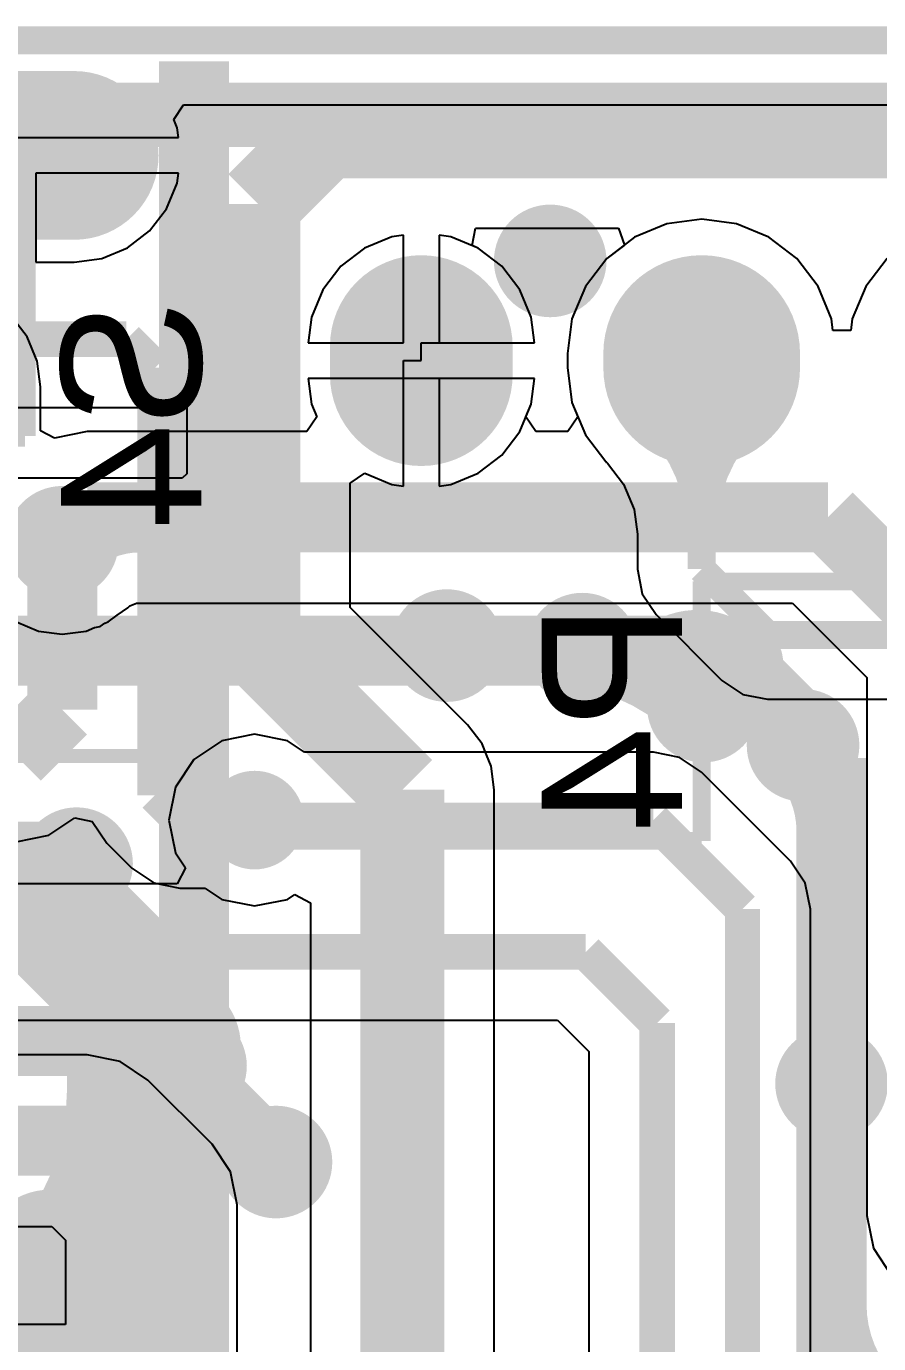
# Model space of a CAD drawing. Extents: x 81 to 196, y 150 to 213.
# Drawn here: x 142.04 to 148.12, y 203.75 to 213.14 of the extents above; entities that cross this region are included whole.
import ezdxf

# ---------------------------------------------------------------- set-up
doc = ezdxf.new("R2010")
doc.units = 0
doc.header["$MEASUREMENT"] = 0
for name, color, linetype in [('BOTTOMLAYER', 5, 'CONTINUOUS'), ('BOTTOMOVERLAY', 54, 'CONTINUOUS'), ('BOTTOMPASTE', 16, 'CONTINUOUS'), ('BOTTOMSOLDER', 6, 'CONTINUOUS'), ('KEEPOUTLAYER', 6, 'CONTINUOUS'), ('MULTILAYER', 9, 'CONTINUOUS'), ('TOPLAYER', 1, 'CONTINUOUS')]:
    doc.layers.add(name, color=color, linetype=linetype)

msp = doc.modelspace()

# ---------------------------------------------------------------- linework, layer by layer
at = {"layer": 'BOTTOMLAYER'}
for p, q in [((143.095312, 212.478917), (143.165871, 212.584515)), ((143.165871, 212.584515), (144.865227, 212.584515)), ((144.865227, 212.584515), (190.235573, 212.584515)), ((143.11978, 212.419849), (143.095312, 212.478917)), ((143.128975, 212.350015), (143.11978, 212.419849)), ((141.985187, 212.350015), (143.128975, 212.350015)), ((143.128975, 212.096015), (142.112187, 212.096015)), ((142.112187, 212.096015), (142.112187, 211.462508)), ((143.043803, 211.842761), (143.11978, 212.02618)), ((143.11978, 212.02618), (143.128975, 212.096015)), ((142.922945, 211.685256), (143.043803, 211.842761)), ((146.860773, 211.767821), (146.612775, 211.735172)), ((147.108771, 211.735172), (146.860773, 211.767821)), ((142.76544, 211.564398), (142.922945, 211.685256)), ((144.733772, 211.653841), (144.650887, 211.642929)), ((144.733772, 210.886627), (144.733772, 211.653841)), ((145.070657, 211.642929), (144.987772, 211.653841)), ((144.987772, 211.653841), (144.987772, 210.886627)), ((146.612775, 211.735172), (146.381676, 211.639447)), ((147.339871, 211.639447), (147.108771, 211.735172)), ((142.582021, 211.488421), (142.76544, 211.564398)), ((144.455304, 211.561916), (144.287354, 211.433044)), ((144.650887, 211.642929), (144.455304, 211.561916)), ((145.26624, 211.561916), (145.070657, 211.642929)), ((145.43419, 211.433044), (145.26624, 211.561916)), ((146.381676, 211.639447), (146.183228, 211.487172)), ((147.538318, 211.487172), (147.339871, 211.639447)), ((142.112187, 211.462508), (142.385186, 211.462508)), ((142.385186, 211.462508), (142.582021, 211.488421)), ((146.183228, 211.487172), (146.030953, 211.288724)), ((147.690594, 211.288724), (147.538318, 211.487172)), ((148.183227, 211.487172), (148.030951, 211.288724)), ((144.287354, 211.433044), (144.158482, 211.265094)), ((145.563062, 211.265094), (145.43419, 211.433044)), ((146.030953, 211.288724), (145.935228, 211.057625)), ((147.786319, 211.057625), (147.690594, 211.288724)), ((148.030951, 211.288724), (147.935226, 211.057625)), ((144.158482, 211.265094), (144.077469, 211.069512)), ((145.644075, 211.069512), (145.563062, 211.265094)), ((142.050115, 210.928052), (141.937273, 211.075115)), ((144.077469, 211.069512), (144.053392, 210.886627)), ((145.668152, 210.886627), (145.644075, 211.069512)), ((145.935228, 211.057625), (145.902578, 210.809627)), ((147.797271, 210.974424), (147.786319, 211.057625)), ((147.935226, 211.057625), (147.924274, 210.974424)), ((142.121052, 210.756797), (142.050115, 210.928052)), ((147.924274, 210.974424), (147.797271, 210.974424)), ((144.053392, 210.886627), (144.733772, 210.886627)), ((144.987772, 210.886627), (145.668152, 210.886627)), ((145.902578, 210.809627), (145.902578, 210.709627)), ((142.145248, 210.573015), (142.121052, 210.756797)), ((145.902578, 210.709627), (145.935228, 210.461629)), ((144.860772, 210.632627), (144.053392, 210.632627)), ((144.053392, 210.632627), (144.077469, 210.449742)), ((145.668152, 210.632627), (144.860772, 210.632627)), ((145.644075, 210.449742), (145.668152, 210.632627)), ((142.145248, 210.25994), (142.145248, 210.573015)), ((144.077469, 210.449742), (144.114982, 210.359178)), ((145.606562, 210.359178), (145.644075, 210.449742)), ((145.935228, 210.461629), (145.977663, 210.359178)), ((144.114982, 210.359178), (144.044424, 210.25358)), ((145.67712, 210.25358), (145.606562, 210.359178)), ((145.977663, 210.359178), (145.907107, 210.25358)), ((142.244267, 210.207014), (142.145248, 210.25994)), ((142.478374, 210.25358), (142.244267, 210.207014)), ((144.044424, 210.25358), (142.478374, 210.25358)), ((145.907107, 210.25358), (145.67712, 210.25358)), ((142.783067, 209.010661), (142.829928, 209.030072)), ((142.829928, 209.030072), (147.508179, 209.030072)), ((147.508179, 209.030072), (148.03882, 208.499431)), ((142.628376, 208.896255), (142.691025, 208.944327)), ((142.691025, 208.944327), (142.7685, 208.996097)), ((142.7685, 208.996097), (142.768503, 208.996094)), ((142.768503, 208.996094), (142.783067, 209.010661)), ((141.972772, 208.896255), (142.130889, 208.830758)), ((142.130889, 208.830758), (142.300574, 208.808419)), ((142.300574, 208.808419), (142.470259, 208.830758)), ((142.470259, 208.830758), (142.530071, 208.855533)), ((142.530071, 208.855533), (142.570038, 208.863484)), ((142.570038, 208.863484), (142.603921, 208.886125)), ((142.603921, 208.886125), (142.628376, 208.896255)), ((148.03882, 208.499431), (148.03882, 204.663426)), ((143.672174, 208.09458), (143.438065, 208.048014)), ((143.906283, 208.048014), (143.672174, 208.09458)), ((143.438065, 208.048014), (143.239599, 207.915401)), ((144.027332, 207.96713), (143.906283, 208.048014)), ((143.239599, 207.915401), (143.106986, 207.716935)), ((146.516974, 207.96713), (144.027332, 207.96713)), ((146.70231, 207.930265), (146.516974, 207.96713)), ((146.85943, 207.825281), (146.70231, 207.930265)), ((146.859435, 207.825274), (146.85943, 207.825281)), ((147.49443, 207.190282), (146.859435, 207.825274)), ((143.106986, 207.716935), (143.06042, 207.482826)), ((143.06042, 207.482826), (143.106986, 207.248717)), ((143.106986, 207.248717), (143.17871, 207.141376)), ((143.17871, 207.141376), (143.118843, 207.02937)), ((147.49443, 207.190282), (147.494432, 207.190284)), ((147.494432, 207.190284), (147.49443, 207.190282)), ((147.599413, 207.033162), (147.49443, 207.190282)), ((143.118843, 207.02937), (121.382587, 207.02937)), ((147.636278, 206.847826), (147.599413, 207.033162)), ((147.636278, 199.657033), (147.636278, 206.847826)), ((121.584024, 206.056682), (145.832924, 206.056682)), ((145.832924, 206.056682), (146.05603, 205.833574)), ((146.05603, 205.833574), (146.05603, 200.708796)), ((142.478374, 205.80858), (135.747374, 205.80858)), ((142.712483, 205.762014), (142.478374, 205.80858)), ((142.910951, 205.629401), (142.712483, 205.762014)), ((143.368149, 205.172201), (142.910951, 205.629401)), ((143.500762, 204.973735), (143.368149, 205.172201)), ((143.547328, 204.739626), (143.500762, 204.973735)), ((143.547328, 200.838224), (143.547328, 204.739626)), ((148.03882, 204.663426), (148.085386, 204.429317)), ((139.469388, 204.585072), (142.224976, 204.585072)), ((142.224976, 204.585072), (142.32382, 204.486231)), ((142.32382, 204.486231), (142.32382, 203.887024)), ((148.085386, 204.429317), (148.217999, 204.230851)), ((142.32382, 203.887024), (141.16936, 203.887024))]:
    msp.add_line(p, q, dxfattribs=at)
for points, const_width in [([(142.385186, 212.223015), (141.585188, 212.223015)], 1.000001), ([(144.860772, 210.659627), (144.860772, 210.859626)], 1.1), ([(146.860773, 210.709627), (146.860773, 210.809627)], 1.2), ([(142.300574, 209.464026), (142.478374, 209.641826)], 0.499999), ([(147.761574, 209.641826), (142.478374, 209.641826)], 0.499999), ([(148.650574, 208.752826), (147.761574, 209.641826)], 0.499999), ([(147.021977, 208.690825), (141.266576, 208.690825)], 0.499999), ([(147.786974, 207.925827), (147.021977, 208.690825)], 0.499999), ([(147.786974, 199.862826), (147.786974, 207.925827)], 0.499999), ([(146.516974, 207.482826), (143.697574, 207.482826)], 0.249999), ([(147.151974, 206.847826), (146.516974, 207.482826)], 0.249999), ([(142.399974, 207.172225), (127.619374, 207.172225)], 0.599999), ([(142.399974, 207.172225), (132.343774, 207.172225)], 0.599999), ([(142.402174, 207.170025), (142.399974, 207.172225)], 0.599999), ([(147.151974, 199.456426), (147.151974, 206.847826)], 0.249999), ([(146.034374, 206.543026), (121.382574, 206.543026)], 0.254), ([(146.542374, 206.035026), (146.034374, 206.543026)], 0.254), ([(142.960974, 205.908026), (131.149974, 205.908026)], 0.499999), ([(143.824574, 205.044426), (142.960974, 205.908026)], 0.499999), ([(146.542374, 199.075426), (146.542374, 206.035026)], 0.254), ([(142.478374, 205.196826), (135.747374, 205.196826)], 0.499999), ([(142.935574, 204.739626), (142.478374, 205.196826)], 0.499999), ([(142.935574, 200.023224), (142.935574, 204.739626)], 0.499999), ([(142.071974, 204.206226), (140.695538, 204.206226)], 0.499999)]:
    msp.add_lwpolyline(points, dxfattribs=dict(at, const_width=const_width))
for points, const_width in [([(141.585188, 211.973015, 1), (141.585188, 212.473014, 1)], 0.499999), ([(142.385186, 211.973015, 1), (142.385186, 212.473014, 1)], 0.499999), ([(145.780374, 211.320626, 1), (145.780374, 211.620626, 1)], 0.299999), ([(144.860772, 210.584626, 1), (144.860772, 211.134627, 1)], 0.549999), ([(146.860773, 210.509627, 1), (146.860773, 211.109626, 1)], 0.599999), ([(146.860773, 210.409627, 1), (146.860773, 211.009626, 1)], 0.599999), ([(144.860772, 210.384626, 1), (144.860772, 210.934628, 1)], 0.549999), ([(142.850532, 209.516828, 1), (142.850532, 209.766824, 1)], 0.249999), ([(142.850532, 209.516828, 1), (142.850532, 209.766824, 1)], 0.249999), ([(142.850532, 209.516828, 1), (142.850532, 209.766824, 1)], 0.249999), ([(142.850532, 209.516828, 1), (142.850532, 209.766824, 1)], 0.249999), ([(142.300574, 209.314026, 1), (142.300574, 209.614026, 1)], 0.299999), ([(142.335928, 209.303673, 1), (142.335928, 209.55367, 1)], 0.249999), ([(142.335928, 209.303673, 1), (142.335928, 209.55367, 1)], 0.249999), ([(142.335928, 209.303673, 1), (142.335928, 209.55367, 1)], 0.249999), ([(142.335928, 209.303673, 1), (142.335928, 209.55367, 1)], 0.249999), ([(145.043774, 208.577426, 1), (145.043774, 208.877426, 1)], 0.299999), ([(145.79777, 208.565826, 1), (145.79777, 208.815823, 1)], 0.249999), ([(146.008974, 208.552026, 1), (146.008974, 208.852026, 1)], 0.299999), ([(147.004875, 208.565826, 1), (147.004875, 208.815823, 1)], 0.249999), ([(146.617563, 208.541394, 1), (146.617563, 208.791391, 1)], 0.249999), ([(147.089708, 208.498092, 1), (147.089708, 208.748089, 1)], 0.249999), ([(147.190772, 208.488826, 1), (147.190772, 208.738823, 1)], 0.249999), ([(146.872574, 208.145626, 1), (146.872574, 208.445626, 1)], 0.299999), ([(146.83722, 208.135273, 1), (146.83722, 208.38527, 1)], 0.249999), ([(146.900908, 208.129431, 1), (146.900908, 208.379428, 1)], 0.249999), ([(147.418656, 208.169147, 1), (147.418656, 208.419144, 1)], 0.249999), ([(147.418656, 208.169147, 1), (147.418656, 208.419144, 1)], 0.249999), ([(147.418656, 208.169147, 1), (147.418656, 208.419144, 1)], 0.249999), ([(147.418656, 208.169147, 1), (147.418656, 208.419144, 1)], 0.249999), ([(147.418656, 208.169147, 1), (147.418656, 208.419144, 1)], 0.249999), ([(147.418656, 208.169147, 1), (147.418656, 208.419144, 1)], 0.249999), ([(147.418656, 208.169147, 1), (147.418656, 208.419144, 1)], 0.249999), ([(147.514658, 208.073145, 1), (147.514658, 208.323142, 1)], 0.249999), ([(147.583774, 207.866226, 1), (147.583774, 208.166226, 1)], 0.299999), ([(147.533774, 207.891228, 1), (147.533774, 208.141224, 1)], 0.249999), ([(147.533774, 207.891228, 1), (147.533774, 208.141224, 1)], 0.249999), ([(147.533774, 207.891228, 1), (147.533774, 208.141224, 1)], 0.249999), ([(147.533774, 207.891228, 1), (147.533774, 208.141224, 1)], 0.249999), ([(147.533774, 207.891228, 1), (147.533774, 208.141224, 1)], 0.249999), ([(147.533774, 207.891228, 1), (147.533774, 208.141224, 1)], 0.249999), ([(147.533774, 207.891228, 1), (147.533774, 208.141224, 1)], 0.249999), ([(147.54842, 207.855873, 1), (147.54842, 208.10587, 1)], 0.249999), ([(147.54842, 207.855873, 1), (147.54842, 208.10587, 1)], 0.249999), ([(147.54842, 207.855873, 1), (147.54842, 208.10587, 1)], 0.249999), ([(147.54842, 207.855873, 1), (147.54842, 208.10587, 1)], 0.249999), ([(147.54842, 207.855873, 1), (147.54842, 208.10587, 1)], 0.249999), ([(147.54842, 207.855873, 1), (147.54842, 208.10587, 1)], 0.249999), ([(147.54842, 207.855873, 1), (147.54842, 208.10587, 1)], 0.249999), ([(143.672174, 207.357828, 1), (143.672174, 207.607824, 1)], 0.249999), ([(143.760561, 207.508714, 1), (143.760561, 207.633712, 1)], 0.124998), ([(143.760561, 207.508714, 1), (143.760561, 207.633712, 1)], 0.124998), ([(143.760561, 207.508714, 1), (143.760561, 207.633712, 1)], 0.124998), ([(143.760561, 207.508714, 1), (143.760561, 207.633712, 1)], 0.124998), ([(147.786974, 207.279949, 1), (147.786974, 207.529946, 1)], 0.249999), ([(147.786974, 207.279949, 1), (147.786974, 207.529946, 1)], 0.249999), ([(147.786974, 207.279949, 1), (147.786974, 207.529946, 1)], 0.249999), ([(147.786974, 207.279949, 1), (147.786974, 207.529946, 1)], 0.249999), ([(147.786974, 207.279949, 1), (147.786974, 207.529946, 1)], 0.249999), ([(147.786974, 207.279949, 1), (147.786974, 207.529946, 1)], 0.249999), ([(147.786974, 207.279949, 1), (147.786974, 207.529946, 1)], 0.249999), ([(143.760561, 207.33194, 1), (143.760561, 207.456938, 1)], 0.124998), ([(143.760561, 207.33194, 1), (143.760561, 207.456938, 1)], 0.124998), ([(143.760561, 207.33194, 1), (143.760561, 207.456938, 1)], 0.124998), ([(143.760561, 207.33194, 1), (143.760561, 207.456938, 1)], 0.124998), ([(143.973949, 207.420327, 1), (143.973949, 207.545325, 1)], 0.124998), ([(143.973949, 207.420327, 1), (143.973949, 207.545325, 1)], 0.124998), ([(143.973949, 207.420327, 1), (143.973949, 207.545325, 1)], 0.124998), ([(143.973949, 207.420327, 1), (143.973949, 207.545325, 1)], 0.124998), ([(143.973949, 207.420327, 1), (143.973949, 207.545325, 1)], 0.124998), ([(143.973949, 207.420327, 1), (143.973949, 207.545325, 1)], 0.124998), ([(143.973949, 207.420327, 1), (143.973949, 207.545325, 1)], 0.124998), ([(143.973949, 207.420327, 1), (143.973949, 207.545325, 1)], 0.124998), ([(142.402174, 207.022225, 1), (142.402174, 207.322224, 1)], 0.299999), ([(142.665016, 205.783028, 1), (142.665016, 206.033024, 1)], 0.249999), ([(143.214974, 205.580226, 1), (143.214974, 205.880226, 1)], 0.299999), ([(143.17962, 205.569873, 1), (143.17962, 205.81987, 1)], 0.249999), ([(147.786974, 205.453226, 1), (147.786974, 205.753226, 1)], 0.299999), ([(143.824574, 204.894426, 1), (143.824574, 205.194426, 1)], 0.299999), ([(142.071974, 204.056226, 1), (142.071974, 204.356226, 1)], 0.299999), ([(147.786974, 203.900748, 1), (147.786974, 204.150745, 1)], 0.249999)]:
    msp.add_lwpolyline(points, format="xyb", close=True, dxfattribs=dict(at, const_width=const_width))
for points, const_width in [([(142.335928, 209.428672, -0.198912), (142.850532, 209.641826)], 0.499999), ([(142.335928, 209.428672, -0.198912), (142.850532, 209.641826)], 0.499999), ([(142.335928, 209.428672, -0.198912), (142.850532, 209.641826)], 0.499999), ([(142.335928, 209.428672, -0.198912), (142.850532, 209.641826)], 0.499999), ([(145.79777, 208.690825, -0.198912), (146.83722, 208.260272)], 0.499999), ([(146.617563, 208.666392, -0.3616), (147.089708, 208.62309)], 0.499999), ([(147.004875, 208.690825, -0.198912), (147.190772, 208.613825)], 0.499999), ([(146.900908, 208.25443, -0.3616), (147.514658, 208.198143)], 0.499999), ([(147.418656, 208.294145, -0.198912), (147.533774, 208.016226)], 0.499999), ([(147.418656, 208.294145, -0.198912), (147.533774, 208.016226)], 0.499999), ([(147.418656, 208.294145, -0.198912), (147.533774, 208.016226)], 0.499999), ([(147.418656, 208.294145, -0.198912), (147.533774, 208.016226)], 0.499999), ([(147.418656, 208.294145, -0.198912), (147.533774, 208.016226)], 0.499999), ([(147.418656, 208.294145, -0.198912), (147.533774, 208.016226)], 0.499999), ([(147.418656, 208.294145, -0.198912), (147.533774, 208.016226)], 0.499999), ([(147.54842, 207.980872, -0.198912), (147.786974, 207.404947)], 0.499999), ([(147.54842, 207.980872, -0.198912), (147.786974, 207.404947)], 0.499999), ([(147.54842, 207.980872, -0.198912), (147.786974, 207.404947)], 0.499999), ([(147.54842, 207.980872, -0.198912), (147.786974, 207.404947)], 0.499999), ([(147.54842, 207.980872, -0.198912), (147.786974, 207.404947)], 0.499999), ([(147.54842, 207.980872, -0.198912), (147.786974, 207.404947)], 0.499999), ([(147.54842, 207.980872, -0.198912), (147.786974, 207.404947)], 0.499999), ([(143.973949, 207.482826, -0.198912), (143.760561, 207.571213)], 0.249999), ([(143.973949, 207.482826, -0.198912), (143.760561, 207.571213)], 0.249999), ([(143.973949, 207.482826, -0.198912), (143.760561, 207.571213)], 0.249999), ([(143.973949, 207.482826, -0.198912), (143.760561, 207.571213)], 0.249999), ([(143.760561, 207.394439, -0.198912), (143.973949, 207.482826)], 0.249999), ([(143.760561, 207.394439, -0.198912), (143.973949, 207.482826)], 0.249999), ([(143.760561, 207.394439, -0.198912), (143.973949, 207.482826)], 0.249999), ([(143.760561, 207.394439, -0.198912), (143.973949, 207.482826)], 0.249999), ([(142.665016, 205.908026, -0.198912), (143.17962, 205.694872)], 0.499999), ([(148.076328, 203.32718, -0.198912), (147.786974, 204.025746)], 0.499999)]:
    msp.add_lwpolyline(points, format="xyb", dxfattribs=dict(at, const_width=const_width))
msp.add_solid([(191.144774, 212.283426), (191.144774, 212.740626), (107.604174, 212.283426), (107.604174, 212.740626)], dxfattribs=at)
at = {"layer": 'BOTTOMOVERLAY'}
for points, const_width in [([(143.240374, 188.178826), (143.240374, 212.893026)], 0.499999), ([(137.435174, 212.523024), (142.03518, 212.523034)], 0.1524), ([(142.035172, 210.223026), (142.03518, 212.523034)], 0.1524), ([(152.260773, 212.459626), (143.410772, 212.459626)], 0.127), ([(143.410772, 207.334627), (143.410772, 212.459626)], 0.127), ([(137.435179, 210.223024), (142.035172, 210.223026)], 0.1524), ([(146.860773, 207.334627), (146.860773, 209.184626)], 0.127), ([(148.885773, 209.184626), (146.860773, 209.184626)], 0.127), ([(143.265774, 207.940026), (107.985174, 207.940026)], 0.1), ([(146.860773, 207.334627), (143.410772, 207.334627)], 0.127)]:
    msp.add_lwpolyline(points, dxfattribs=dict(at, const_width=const_width))
at = {"layer": 'BOTTOMPASTE', "const_width": 1.000001}
msp.add_lwpolyline([(142.385186, 212.223015), (141.585188, 212.223015)], dxfattribs=at)
at = {"layer": 'BOTTOMPASTE', "const_width": 0.499999}
for points in [[(141.585188, 211.973015, 1), (141.585188, 212.473014, 1)], [(142.385186, 211.973015, 1), (142.385186, 212.473014, 1)]]:
    msp.add_lwpolyline(points, format="xyb", close=True, dxfattribs=at)
at = {"layer": 'BOTTOMSOLDER'}
for points, const_width in [([(142.385186, 212.223015), (141.585188, 212.223015)], 1.203201), ([(144.860772, 210.659627), (144.860772, 210.859626)], 1.3032), ([(146.860773, 210.709627), (146.860773, 210.809627)], 1.4032)]:
    msp.add_lwpolyline(points, dxfattribs=dict(at, const_width=const_width))
for points, const_width in [([(141.585188, 211.922215, 1), (141.585188, 212.523814, 1)], 0.601599), ([(142.385186, 211.922215, 1), (142.385186, 212.523814, 1)], 0.601599), ([(145.780374, 211.269826, 1), (145.780374, 211.671426, 1)], 0.401599), ([(144.860772, 210.533826, 1), (144.860772, 211.185427, 1)], 0.651599), ([(146.860773, 210.458827, 1), (146.860773, 211.160426, 1)], 0.701599), ([(146.860773, 210.358827, 1), (146.860773, 211.060426, 1)], 0.701599), ([(144.860772, 210.333826, 1), (144.860772, 210.985428, 1)], 0.651599), ([(142.300574, 209.263226, 1), (142.300574, 209.664826, 1)], 0.401599), ([(145.043774, 208.526626, 1), (145.043774, 208.928226, 1)], 0.401599), ([(146.008974, 208.501226, 1), (146.008974, 208.902826, 1)], 0.401599), ([(146.872574, 208.094826, 1), (146.872574, 208.496426, 1)], 0.401599), ([(147.583774, 207.815426, 1), (147.583774, 208.217026, 1)], 0.401599), ([(143.672174, 207.307028, 1), (143.672174, 207.658624, 1)], 0.351599), ([(142.402174, 206.971425, 1), (142.402174, 207.373024, 1)], 0.401599), ([(143.214974, 205.529426, 1), (143.214974, 205.931026, 1)], 0.401599), ([(147.786974, 205.402426, 1), (147.786974, 205.804026, 1)], 0.401599), ([(143.824574, 204.843626, 1), (143.824574, 205.245226, 1)], 0.401599), ([(142.071974, 204.005426, 1), (142.071974, 204.407026, 1)], 0.401599)]:
    msp.add_lwpolyline(points, format="xyb", close=True, dxfattribs=dict(at, const_width=const_width))
at = {"layer": 'KEEPOUTLAYER', "const_width": 0.2}
for points in [[(144.865227, 213.043331), (106.715174, 213.043331)], [(194.585044, 213.043331), (144.865227, 213.043331)]]:
    msp.add_lwpolyline(points, dxfattribs=at)
at = {"layer": 'MULTILAYER'}
for points, const_width in [([(145.780374, 211.320626, 1), (145.780374, 211.620626, 1)], 0.299999), ([(144.860772, 210.584626, 1), (144.860772, 211.134627, 1)], 0.549999), ([(146.860773, 210.509627, 1), (146.860773, 211.109626, 1)], 0.599999), ([(146.860773, 210.409627, 1), (146.860773, 211.009626, 1)], 0.599999), ([(144.860772, 210.384626, 1), (144.860772, 210.934628, 1)], 0.549999), ([(142.300574, 209.314026, 1), (142.300574, 209.614026, 1)], 0.299999), ([(143.672174, 207.357828, 1), (143.672174, 207.607824, 1)], 0.249999), ([(142.402174, 207.022225, 1), (142.402174, 207.322224, 1)], 0.299999), ([(143.214974, 205.580226, 1), (143.214974, 205.880226, 1)], 0.299999), ([(143.824574, 204.894426, 1), (143.824574, 205.194426, 1)], 0.299999), ([(142.071974, 204.056226, 1), (142.071974, 204.356226, 1)], 0.299999)]:
    msp.add_lwpolyline(points, format="xyb", close=True, dxfattribs=dict(at, const_width=const_width))
for points, const_width in [([(144.860772, 210.659627), (144.860772, 210.859626)], 1.1), ([(146.860773, 210.709627), (146.860773, 210.809627)], 1.2)]:
    msp.add_lwpolyline(points, dxfattribs=dict(at, const_width=const_width))
at = {"layer": 'TOPLAYER'}
for p, q in [((145.223888, 211.579457), (145.248666, 211.704019)), ((145.248666, 211.704019), (146.268278, 211.704019)), ((146.268278, 211.704019), (146.3091, 211.583758)), ((145.26624, 211.561916), (145.223888, 211.579457)), ((145.43419, 211.433044), (145.26624, 211.561916)), ((146.3091, 211.583758), (146.183228, 211.487172)), ((146.183228, 211.487172), (146.030953, 211.288724)), ((145.563062, 211.265094), (145.43419, 211.433044)), ((146.030953, 211.288724), (145.935228, 211.057625)), ((145.644075, 211.069512), (145.563062, 211.265094)), ((145.668152, 210.886627), (145.644075, 211.069512)), ((145.935228, 211.057625), (145.902578, 210.809627)), ((144.860772, 210.759627), (144.860772, 210.886627)), ((144.860772, 210.886627), (145.668152, 210.886627)), ((145.902578, 210.809627), (145.902578, 210.709627)), ((144.733772, 209.865412), (144.733772, 210.759627)), ((144.733772, 210.759627), (144.860772, 210.759627)), ((145.902578, 210.709627), (145.935228, 210.461629)), ((145.668152, 210.632627), (144.987772, 210.632627)), ((144.987772, 210.632627), (144.987772, 209.865412)), ((145.644075, 210.449742), (145.668152, 210.632627)), ((145.563062, 210.254159), (145.644075, 210.449742)), ((145.935228, 210.461629), (146.030953, 210.230529)), ((141.845106, 210.425482), (143.18787, 210.425482)), ((143.18787, 210.425482), (143.18787, 209.952968)), ((145.43419, 210.086209), (145.563062, 210.254159)), ((146.030953, 210.230529), (146.177556, 210.039473)), ((145.26624, 209.957337), (145.43419, 210.086209)), ((145.070657, 209.876324), (145.26624, 209.957337)), ((146.177556, 210.039473), (146.182789, 210.031642)), ((146.182789, 210.031642), (146.183228, 210.032082)), ((146.183228, 210.032082), (146.189057, 210.027609)), ((146.189057, 210.027609), (146.303906, 209.877937)), ((143.156127, 209.921226), (141.843374, 209.921226)), ((143.18787, 209.952968), (143.156127, 209.921226)), ((144.353181, 209.885341), (144.458779, 209.955897)), ((144.353181, 208.998988), (144.353181, 209.885341)), ((144.458779, 209.955897), (144.650887, 209.876324)), ((144.650887, 209.876324), (144.733772, 209.865412)), ((144.987772, 209.865412), (145.070657, 209.876324)), ((146.303906, 209.877937), (146.378915, 209.69685)), ((146.378915, 209.69685), (146.401958, 209.521816)), ((146.401958, 209.521816), (146.401958, 209.272627)), ((146.401958, 209.272627), (146.436883, 209.097044)), ((146.436883, 209.097044), (146.536342, 208.948195)), ((145.189755, 208.162411), (144.353181, 208.998988)), ((146.536342, 208.948195), (147.005342, 208.479194)), ((147.005342, 208.479194), (147.154191, 208.379736)), ((147.154191, 208.379736), (147.329769, 208.344811)), ((147.329769, 208.344811), (147.329771, 208.344808)), ((147.329771, 208.344808), (147.329771, 208.344811)), ((147.329771, 208.344811), (147.329774, 208.344808)), ((147.329774, 208.344808), (147.329774, 208.344811)), ((147.329774, 208.344811), (151.27987, 208.344811)), ((145.293946, 208.02663), (145.189755, 208.162411)), ((145.326692, 207.94757), (145.293946, 208.02663)), ((145.35944, 207.868512), (145.326692, 207.94757)), ((145.381779, 207.698828), (145.35944, 207.868512)), ((145.381779, 200.632052), (145.381779, 207.698828)), ((142.204483, 207.374838), (142.389875, 207.498716)), ((142.389875, 207.498716), (142.514437, 207.473939)), ((142.514437, 207.473939), (142.618518, 207.31817)), ((141.970374, 207.328272), (142.204483, 207.374838)), ((142.618518, 207.31817), (142.796319, 207.14037)), ((142.796319, 207.14037), (142.953438, 207.035387)), ((142.953438, 207.035387), (143.138774, 206.998522)), ((143.138774, 206.998522), (143.317016, 206.998522)), ((143.317016, 206.998522), (143.438065, 206.917638)), ((143.906283, 206.917638), (143.958559, 206.952568)), ((143.958559, 206.952568), (144.070565, 206.8927)), ((143.438065, 206.917638), (143.672174, 206.871072)), ((143.672174, 206.871072), (143.906283, 206.917638)), ((144.070565, 206.8927), (144.070565, 193.576428))]:
    msp.add_line(p, q, dxfattribs=at)
for points, const_width in [([(143.697574, 211.877026), (144.180174, 212.359626)], 0.599999), ([(173.999774, 212.359626), (144.180174, 212.359626)], 0.599999), ([(143.697574, 208.727426), (143.697574, 211.877026)], 0.599999), ([(144.860772, 210.659627), (144.860772, 210.859626)], 1.1), ([(146.860773, 210.709627), (146.860773, 210.809627)], 1.2), ([(142.757774, 210.911826), (109.051974, 210.911826)], 0.254), ([(142.960974, 210.708626), (142.757774, 210.911826)], 0.249999), ([(142.960974, 207.660626), (142.960974, 210.708626)], 0.249999), ([(146.860773, 209.272627), (146.860773, 210.759627)], 0.2), ([(142.300574, 208.270226), (142.300574, 209.464026)], 0.499999), ([(147.329774, 208.803626), (146.860773, 209.272627)], 0.2), ([(144.726172, 207.698828), (143.697574, 208.727426)], 0.599999), ([(151.673174, 208.803626), (147.329774, 208.803626)], 0.2), ([(141.970374, 207.940026), (142.300574, 208.270226)], 0.499999), ([(141.970374, 207.940026), (112.557174, 207.940026)], 0.499999), ([(144.726172, 193.576428), (144.726172, 207.698828)], 0.599999), ([(143.138774, 207.482826), (142.960974, 207.660626)], 0.249999), ([(143.672174, 207.482826), (143.138774, 207.482826)], 0.249999), ([(142.148174, 206.924026), (122.082174, 206.924026)], 1.000001), ([(142.833974, 206.238226), (142.148174, 206.924026)], 1.000001), ([(142.833974, 193.563626), (142.833974, 206.238226)], 1.000001)]:
    msp.add_lwpolyline(points, dxfattribs=dict(at, const_width=const_width))
for points, const_width in [([(145.780374, 211.320626, 1), (145.780374, 211.620626, 1)], 0.299999), ([(144.860772, 210.584626, 1), (144.860772, 211.134627, 1)], 0.549999), ([(146.860773, 210.509627, 1), (146.860773, 211.109626, 1)], 0.599999), ([(146.860773, 210.409627, 1), (146.860773, 211.009626, 1)], 0.599999), ([(144.860772, 210.384626, 1), (144.860772, 210.934628, 1)], 0.549999), ([(146.648643, 210.447496, 1), (146.648643, 210.547496, 1)], 0.1), ([(146.648643, 210.447496, 1), (146.648643, 210.547496, 1)], 0.1), ([(146.648643, 210.447496, 1), (146.648643, 210.547496, 1)], 0.1), ([(146.648643, 210.447496, 1), (146.648643, 210.547496, 1)], 0.1), ([(147.072904, 210.447496, 1), (147.072904, 210.547496, 1)], 0.1), ([(147.072904, 210.447496, 1), (147.072904, 210.547496, 1)], 0.1), ([(147.072904, 210.447496, 1), (147.072904, 210.547496, 1)], 0.1), ([(147.072904, 210.447496, 1), (147.072904, 210.547496, 1)], 0.1), ([(146.50722, 210.306074, 1), (146.50722, 210.406074, 1)], 0.1), ([(146.50722, 210.306074, 1), (146.50722, 210.406074, 1)], 0.1), ([(146.50722, 210.306074, 1), (146.50722, 210.406074, 1)], 0.1), ([(146.50722, 210.306074, 1), (146.50722, 210.406074, 1)], 0.1), ([(147.214326, 210.306074, 1), (147.214326, 210.406074, 1)], 0.1), ([(147.214326, 210.306074, 1), (147.214326, 210.406074, 1)], 0.1), ([(147.214326, 210.306074, 1), (147.214326, 210.406074, 1)], 0.1), ([(147.214326, 210.306074, 1), (147.214326, 210.406074, 1)], 0.1), ([(146.860773, 209.935364, 1), (146.860773, 210.035363, 1)], 0.1), ([(146.860773, 209.935364, 1), (146.860773, 210.035363, 1)], 0.1), ([(146.860773, 209.935364, 1), (146.860773, 210.035363, 1)], 0.1), ([(146.860773, 209.935364, 1), (146.860773, 210.035363, 1)], 0.1), ([(146.860773, 209.935364, 1), (146.860773, 210.035363, 1)], 0.1), ([(146.860773, 209.935364, 1), (146.860773, 210.035363, 1)], 0.1), ([(146.860773, 209.935364, 1), (146.860773, 210.035363, 1)], 0.1), ([(146.860773, 209.935364, 1), (146.860773, 210.035363, 1)], 0.1), ([(142.300574, 209.314026, 1), (142.300574, 209.614026, 1)], 0.299999), ([(146.860773, 209.452522, 1), (146.860773, 209.552522, 1)], 0.1), ([(146.860773, 209.452522, 1), (146.860773, 209.552522, 1)], 0.1), ([(146.860773, 209.452522, 1), (146.860773, 209.552522, 1)], 0.1), ([(146.860773, 209.452522, 1), (146.860773, 209.552522, 1)], 0.1), ([(146.860773, 209.452522, 1), (146.860773, 209.552522, 1)], 0.1), ([(146.860773, 209.452522, 1), (146.860773, 209.552522, 1)], 0.1), ([(146.860773, 209.452522, 1), (146.860773, 209.552522, 1)], 0.1), ([(146.860773, 209.452522, 1), (146.860773, 209.552522, 1)], 0.1), ([(143.672174, 207.357828, 1), (143.672174, 207.607824, 1)], 0.249999), ([(143.583787, 207.508714, 1), (143.583787, 207.633712, 1)], 0.124998), ([(143.583787, 207.508714, 1), (143.583787, 207.633712, 1)], 0.124998), ([(143.583787, 207.508714, 1), (143.583787, 207.633712, 1)], 0.124998), ([(143.583787, 207.508714, 1), (143.583787, 207.633712, 1)], 0.124998), ([(143.370399, 207.420327, 1), (143.370399, 207.545325, 1)], 0.124998), ([(143.370399, 207.420327, 1), (143.370399, 207.545325, 1)], 0.124998), ([(143.370399, 207.420327, 1), (143.370399, 207.545325, 1)], 0.124998), ([(143.370399, 207.420327, 1), (143.370399, 207.545325, 1)], 0.124998), ([(143.370399, 207.420327, 1), (143.370399, 207.545325, 1)], 0.124998), ([(143.370399, 207.420327, 1), (143.370399, 207.545325, 1)], 0.124998), ([(143.370399, 207.420327, 1), (143.370399, 207.545325, 1)], 0.124998), ([(143.370399, 207.420327, 1), (143.370399, 207.545325, 1)], 0.124998), ([(143.583787, 207.33194, 1), (143.583787, 207.456938, 1)], 0.124998), ([(143.583787, 207.33194, 1), (143.583787, 207.456938, 1)], 0.124998), ([(143.583787, 207.33194, 1), (143.583787, 207.456938, 1)], 0.124998), ([(143.583787, 207.33194, 1), (143.583787, 207.456938, 1)], 0.124998), ([(142.402174, 207.022225, 1), (142.402174, 207.322224, 1)], 0.299999), ([(142.833974, 205.917198, 1), (142.833974, 206.417197, 1)], 0.499999), ([(143.073552, 205.621649, 1), (143.073552, 206.121648, 1)], 0.499999), ([(142.833974, 205.313013, 1), (142.833974, 205.813012, 1)], 0.499999), ([(143.073552, 205.338804, 1), (143.073552, 205.838803, 1)], 0.499999), ([(143.214974, 205.580226, 1), (143.214974, 205.880226, 1)], 0.299999), ([(142.833974, 205.043255, 1), (142.833974, 205.543254, 1)], 0.499999), ([(143.824574, 204.894426, 1), (143.824574, 205.194426, 1)], 0.299999), ([(142.213396, 204.097649, 1), (142.213396, 204.597648, 1)], 0.499999), ([(142.213396, 203.814804, 1), (142.213396, 204.314803, 1)], 0.499999), ([(142.071974, 204.056226, 1), (142.071974, 204.356226, 1)], 0.299999)]:
    msp.add_lwpolyline(points, format="xyb", close=True, dxfattribs=dict(at, const_width=const_width))
for points, const_width in [([(146.648643, 210.497496, -0.198912), (146.860773, 209.985364)], 0.2), ([(146.648643, 210.497496, -0.198912), (146.860773, 209.985364)], 0.2), ([(146.648643, 210.497496, -0.198912), (146.860773, 209.985364)], 0.2), ([(146.648643, 210.497496, -0.198912), (146.860773, 209.985364)], 0.2), ([(146.860773, 209.985364, -0.198912), (147.072904, 210.497496)], 0.2), ([(146.860773, 209.985364, -0.198912), (147.072904, 210.497496)], 0.2), ([(146.860773, 209.985364, -0.198912), (147.072904, 210.497496)], 0.2), ([(146.860773, 209.985364, -0.198912), (147.072904, 210.497496)], 0.2), ([(146.50722, 210.356074, -0.198912), (146.860773, 209.502522)], 0.2), ([(146.50722, 210.356074, -0.198912), (146.860773, 209.502522)], 0.2), ([(146.50722, 210.356074, -0.198912), (146.860773, 209.502522)], 0.2), ([(146.50722, 210.356074, -0.198912), (146.860773, 209.502522)], 0.2), ([(146.860773, 209.502522, -0.198912), (147.214326, 210.356074)], 0.2), ([(146.860773, 209.502522, -0.198912), (147.214326, 210.356074)], 0.2), ([(146.860773, 209.502522, -0.198912), (147.214326, 210.356074)], 0.2), ([(146.860773, 209.502522, -0.198912), (147.214326, 210.356074)], 0.2), ([(143.583787, 207.571213, -0.198912), (143.370399, 207.482826)], 0.249999), ([(143.583787, 207.571213, -0.198912), (143.370399, 207.482826)], 0.249999), ([(143.583787, 207.571213, -0.198912), (143.370399, 207.482826)], 0.249999), ([(143.583787, 207.571213, -0.198912), (143.370399, 207.482826)], 0.249999), ([(143.370399, 207.482826, -0.198912), (143.583787, 207.394439)], 0.249999), ([(143.370399, 207.482826, -0.198912), (143.583787, 207.394439)], 0.249999), ([(143.370399, 207.482826, -0.198912), (143.583787, 207.394439)], 0.249999), ([(143.370399, 207.482826, -0.198912), (143.583787, 207.394439)], 0.249999), ([(143.073552, 205.588804, -0.198912), (142.833974, 206.167197)], 1.000001), ([(142.833974, 205.293255, -0.198912), (143.073552, 205.871648)], 1.000001), ([(142.833974, 205.563013, -0.198912), (142.213396, 204.064804)], 1.000001), ([(142.213396, 204.347648, -0.198912), (142.833974, 202.849439)], 1.000001)]:
    msp.add_lwpolyline(points, format="xyb", dxfattribs=dict(at, const_width=const_width))

# ---------------------------------------------------------------- texts
at = {"layer": 'BOTTOMOVERLAY', "text_generation_flag": 2}
for s, p in [('S4', (143.291174, 211.191226)), ('P4', (146.720573, 209.032427))]:
    msp.add_text(s, height=1.000001, rotation=90, dxfattribs=at).set_placement(p)

doc.saveas('drawing.dxf')
